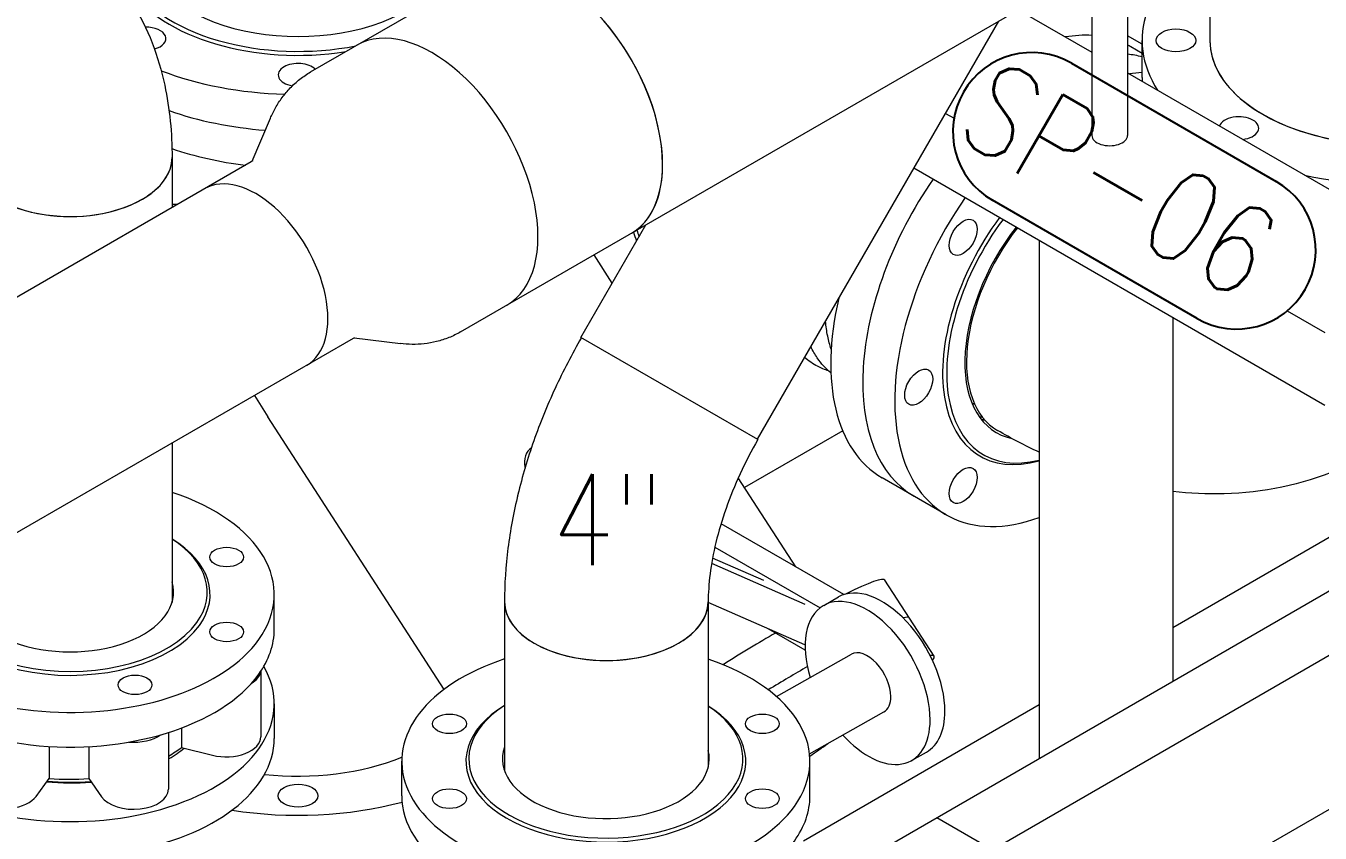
# Model space of a CAD drawing. Header units: millimetres. Extents: x -312439 to 477422, y -331570 to 212570.
# Drawn here: x 355754 to 357532, y 103796 to 104905 of the extents above; entities that cross this region are included whole.
import ezdxf

# ---------------------------------------------------------------- set-up
doc = ezdxf.new("R2010")
doc.units = ezdxf.units.MM
doc.layers.add('ARCONDTEXTO', color=4, linetype='Continuous')
doc.styles.add('ROMANS', font='romans.shx', dxfattribs={"height": 187.5})

msp = doc.modelspace()

# ---------------------------------------------------------------- linework, layer by layer
at = {"color": 5, "linetype": 'Continuous', "lineweight": 0, "extrusion": (-1.11022e-16, 0.816497, 0.57735)}
for p, q in [((356144.952, 104841.661), (357577.316, 105668.637)), ((356351.077, 104484.643), (357262.211, 105010.686)), ((356758.884, 104337.208), (357090.471, 104911.532)), ((356064.837, 104719.24), (356089.649, 104777.998)), ((356063.285, 104718.143), (355521.101, 104405.113)), ((355954.54, 104723.992), (355954.54, 104655.359)), ((356516.417, 104477.196), (356605.537, 104631.555)), ((356203.274, 104475.676), (355394.957, 104008.994)), ((356205, 104476.471), (356268.291, 104468.58)), ((356759.558, 104336.819), (356516.417, 104477.196)), ((355954.54, 104332.07), (355954.54, 104113.201)), ((356411.359, 104114.129), (356411.359, 103882.114)), ((356691.335, 104114.129), (356691.335, 103886.672))]:
    msp.add_line(p, q, dxfattribs=at)
at = {"color": 4, "linetype": 'Continuous', "lineweight": 0, "extrusion": (-1.11022e-16, 0.816497, 0.57735)}
for p, q in [((357380.66, 105050.704), (357380.66, 104884.992)), ((357287.58, 104834.192), (357287.58, 104884.992)), ((356559.472, 104551.769), (356534.425, 104590.499)), ((356328.256, 103993.636), (356086.065, 104368.127)), ((356448.201, 104324.901), (356447.829, 104324.686)), ((356811.578, 104161.947), (356732.585, 104284.091)), ((357018.404, 104233.418), (356930.416, 104284.218)), ((356877.664, 104123.793), (356708.945, 104221.203)), ((356700.43, 104189.098), (356844.986, 104105.639)), ((356696.035, 104166.843), (356824.052, 104110.724)), ((356767.821, 104143.19), (356697.325, 104174.093)), ((357001.659, 104039.436), (356934.256, 104143.658)), ((356095.018, 104076.392), (356095.018, 104123.992)), ((356849.992, 104108.998), (356870.371, 104120.561)), ((356824.052, 104054.724), (356691.335, 104112.903)), ((356824.715, 104047.342), (356773.688, 104076.802)), ((356785.294, 103983.713), (356888.01, 104041.991)), ((356076.573, 104018.638), (356076.573, 103928.697)), ((356095.018, 103973.938), (356095.018, 103926.338)), ((356830.609, 103904.949), (356932.851, 103962.958)), ((355967.307, 103940.589), (355967.307, 103913.764)), ((355949.541, 103934.454), (355949.541, 103856.624)), ((355785.797, 103915.318), (355785.797, 103871.424)), ((355839.984, 103915.132), (355839.984, 103871.151)), ((355967.307, 103913.764), (356009.985, 103903.305)), ((356970.869, 103895.951), (356991.248, 103907.514)), ((355949.541, 103898.074), (355950.518, 103898.638)), ((356270.207, 103847.392), (356270.207, 103894.992)), ((356831.14, 103847.392), (356831.14, 103894.992)), ((355767.645, 103846.735), (355785.797, 103871.424)), ((355839.984, 103871.151), (355857.387, 103846.282))]:
    msp.add_line(p, q, dxfattribs=at)
at = {"color": 7, "linetype": 'Continuous', "lineweight": 0, "extrusion": (-1.11022e-16, 0.816497, 0.57735)}
for p, q in [((357267.53, 104985.56), (357267.53, 104754.516)), ((357218.541, 104977.576), (357218.541, 104754.516)), ((357117.376, 104927.066), (357218.541, 104868.658)), ((357267.53, 104840.374), (357711.739, 104583.91)), ((357017.321, 104784.833), (357029.106, 104778.028)), ((356974.019, 104709.833), (357538.534, 104383.91)), ((357145.994, 104610.543), (357145.994, 103898.771)), ((357329.706, 104504.477), (357329.706, 104004.837)), ((357486.935, 104513.701), (357538.534, 104483.91))]:
    msp.add_line(p, q, dxfattribs=at)
at = {"color": 3, "linetype": 'Continuous', "lineweight": 0, "extrusion": (-1.11022e-16, 0.816497, 0.57735)}
for p, q in [((357287.58, 104879.923), (357267.53, 104891.499)), ((357287.58, 104867.141), (357272.12, 104876.067)), ((357287.58, 104834.192), (357287.58, 104828.798)), ((356876.169, 104348.782), (356741.159, 104270.834)), ((357786.466, 104342.07), (357329.706, 104078.36)), ((356685.487, 103632.897), (357775.59, 104262.268)), ((356862.206, 103646.926), (357775.51, 104174.222)), ((357145.994, 103972.294), (356822.252, 103785.381)), ((357775.51, 103962.222), (357152.982, 103602.805)), ((357005.596, 103817.712), (360963.333, 101532.712))]:
    msp.add_line(p, q, dxfattribs=at)
at = {"color": 1}
for points in [[(357190.593, 104853.775), (357471.79, 104691.426)], [(357363.087, 104503.147), (357081.89, 104665.496)]]:
    msp.add_lwpolyline(points, dxfattribs=at)
for centre, start, end in [((357136.242, 104759.636), 60, 240), ((357417.439, 104597.287), 240, 60)]:
    msp.add_arc(centre, 108.703, start, end, dxfattribs=at)
at = {"color": 5, "linetype": 'Continuous', "lineweight": 0}
for centre, major_axis, start_param, end_param in [((356127.667, 105011.234), (-209.431, 0), 6.10524599, 9.60271728), ((356482.895, 104798.76), (-103.062, 178.509), 3.14159265, 6.28318531), ((356482.895, 104798.76), (-103.062, 178.509), 3.92699082, 6.28318531), ((356311.631, 104699.881), (-103.062, 178.509), 3.14159265, 6.28318531), ((355814.552, 104723.992), (139.988, 0), 3.14159265, 5.49778714), ((355814.552, 104723.992), (139.988, 0), 3.14159265, 6.28318531), ((355814.552, 104723.992), (139.988, 0), 5.49778714, 6.28318531), ((356069.663, 104560.181), (-69.994, 121.233), 3.14159265, 6.28318531), ((356482.895, 104798.76), (-103.062, 178.509), 3.14159265, 3.92699082), ((357192.027, 104527.742), (-103.062, -178.509), 4.47391474, 6.28318531), ((357192.027, 104527.742), (104.716, 181.373), 1.33615873, 3.32802443), ((357145.262, 104554.742), (-95.53, -165.463), 0.0389158, 0.07743227), ((357145.262, 104554.742), (-102.879, -178.191), 0.18876896, 0.22525245), ((357145.262, 104554.742), (-104.716, -181.373), 0.22519545, 0.26133774), ((357145.262, 104554.742), (104.716, 181.373), 3.3667881, 3.40293039), ((355814.552, 104127.192), (142.07, 0), 2.97018024, 6.45459773), ((356551.347, 104114.129), (139.988, 0), 3.14159265, 6.28318531), ((356551.347, 104114.129), (-139.988, 0), 0, 3.14159265), ((356550.673, 103898.192), (142.07, 0), 2.94430463, 6.42410034)]:
    msp.add_ellipse(centre, major_axis=major_axis, ratio=0.57735027, start_param=start_param, end_param=end_param, dxfattribs=at)
at = {"color": 4, "linetype": 'Continuous', "lineweight": 0}
for centre, major_axis, ratio, start_param, end_param in [((357629.284, 104884.992), (341.704, 0), 0.57735027, 2.38561113, 3.49591949), ((356127.667, 105011.234), (-244.704, 0), 0.57735027, 0.30963176, 1.90210506), ((356127.667, 105008.034), (248.623, 0), 0.57735027, 3.49720946, 4.97962557), ((355918.955, 104887.534), (27.189, 0), 0.57735027, 5.140715, 7.89095666), ((357629.284, 104884.992), (248.623, 0), 0.57735027, 3.14159265, 5.84008023), ((357629.284, 104884.992), (-248.623, 0), 0.57735027, 0, 0.78539816), ((356127.667, 105008.034), (341.704, 0), 0.57735027, 4.12957092, 4.658581), ((356127.667, 104837.621), (27.189, 0), 0.57735027, 2.35619449, 4.41876374), ((356127.667, 104837.621), (27.189, 0), 0.57735027, 0.51454467, 2.35619449), ((357629.284, 104884.992), (-248.623, 0), 0.57735027, 0.78539816, 2.69848758), ((356127.667, 104957.234), (-341.704, 0), 0.57735027, 1.02544639, 1.43896712), ((357420.571, 104764.492), (27.189, 0), 0.57735027, 0.78539816, 2.95301238), ((357420.571, 104764.492), (27.189, 0), 0.57735027, 4.90096925, 7.06858347), ((357629.284, 104884.992), (341.704, 0), 0.57735027, 4.35806215, 5.60107621), ((356127.667, 104906.434), (-341.704, 0), 0.57735027, 1.03899905, 1.35779526), ((357145.262, 104554.742), (-170.852, -295.924), 0.57735027, 4.56940811, 6.28318531), ((357145.262, 104554.742), (170.852, 295.924), 0.57735027, 1.42781546, 3.14159265), ((357189.256, 104529.342), (170.852, 295.924), 0.57735027, 1.42781546, 3.74697309), ((357189.256, 104529.342), (124.312, 215.314), 0.57735027, 1.37368055, 3.67835764), ((357192.027, 104527.742), (122.352, 211.92), 0.57735027, 1.37048098, 3.65771168), ((357101.268, 104580.142), (170.852, 295.924), 0.57735027, 2.05017432, 3.14159265), ((356127.667, 104761.625), (-160.422, 543.461), 0.349506, 2.19743268, 2.27213446), ((356469.262, 104287.563), (-21.433, 37.123), 0.57735027, 6.26610997, 7.27171302), ((355814.552, 104123.992), (280.467, 0), 0.57735027, 5.89048623, 7.33139104), ((356456.155, 104243.997), (-20.757, 27.297), 0.65029269, 0.32088115, 0.65236736), ((355814.552, 104123.992), (192.285, 0), 0.57735027, 5.89048623, 7.03854431), ((355814.552, 104127.192), (188.366, 0), 0.57735027, 5.89048623, 7.01618156), ((355814.552, 104123.992), (192.285, 0), 0.57735027, 2.98191066, 5.89048623), ((355814.552, 104127.192), (188.366, 0), 0.57735027, 2.98861009, 5.89048623), ((356930.81, 104014.037), (-60.438, 106.523), 0.57229596, 3.93131122, 6.28318531), ((356647.328, 103958.095), (286.928, 185.563), 0.07116237, 0, 0.57962574), ((356910.43, 104002.475), (60.438, -106.523), 0.57229596, 0.78971856, 4.33234162), ((355814.552, 104123.992), (280.467, 0), 0.57735027, 3.33778565, 5.89048623), ((356681.029, 103905.984), (286.928, 185.563), 0.07116237, 0, 0.2066641), ((355814.552, 104076.392), (280.467, 0), 0.57735027, 3.14159265, 5.89048623), ((355814.552, 104076.392), (280.467, 0), 0.57735027, 5.89048623, 6.28318531), ((356647.328, 103958.095), (286.928, 185.563), 0.07116237, 1.03041696, 1.2989439), ((356910.43, 104002.475), (-22.42, 39.516), 0.57229596, 3.93131122, 6.28318531), ((355814.552, 103973.938), (-280.467, 0), 0.57735027, 0.77293836, 3.46347913), ((356550.673, 103894.992), (280.467, 0), 0.57735027, 2.09061646, 5.89048623), ((356550.673, 103894.992), (280.467, 0), 0.57735027, 5.89048623, 7.32861614), ((356681.029, 103905.984), (286.928, 185.563), 0.07116237, 0.98936391, 1.19546452), ((356714.731, 103853.873), (286.928, 185.563), 0.07116237, 6.11162736, 6.43748805), ((356028.755, 104020.697), (47.818, 0), 0.57735027, 5.52075839, 6.19932215), ((356550.673, 103894.992), (192.285, 0), 0.57735027, 2.38113558, 5.89048623), ((356550.673, 103898.192), (188.366, 0), 0.57735027, 2.40326565, 5.89048623), ((356910.43, 104002.475), (-22.42, 39.516), 0.57229596, 3.14159265, 3.93131122), ((356550.673, 103894.992), (192.285, 0), 0.57735027, 5.89048623, 7.03341848), ((356550.673, 103898.192), (188.366, 0), 0.57735027, 5.89048623, 7.01081905), ((356930.81, 104014.037), (-60.438, 106.523), 0.57229596, 3.14159265, 3.93131122), ((356910.43, 104002.475), (60.438, -106.523), 0.57229596, 5.09243634, 7.07290387), ((355814.552, 103926.338), (-280.467, 0), 0.57735027, 0.56162023, 3.14159265), ((355901.723, 103948.624), (-47.818, 0), 0.57735027, 1.43157265, 2.46050589), ((356028.755, 103928.697), (47.818, 0), 0.57735027, 4.30900682, 6.28318531), ((356714.731, 103853.873), (286.928, 185.563), 0.07116237, 5.08268473, 5.17945407), ((355814.552, 103981.192), (192.285, 0), 0.57735027, 5.4906313, 5.63043956), ((355814.552, 103977.138), (-192.285, 0), 0.57735027, 2.35619449, 2.52340233), ((356127.667, 104018.034), (248.623, 0), 0.57735027, 4.52629008, 5.32372911), ((356127.667, 104018.034), (-248.623, 0), 0.57735027, 1.38469743, 2.18213645), ((355814.552, 103977.138), (-192.285, 0), 0.57735027, 2.34903865, 2.35619449), ((355814.552, 103973.938), (188.366, 0), 0.57735027, 4.54077661, 4.86544342), ((355814.552, 103977.138), (-192.285, 0), 0.57735027, 1.4059879, 1.7175458), ((355814.552, 103981.192), (192.285, 0), 0.57735027, 4.56228331, 4.8450414), ((355723.628, 103857.522), (47.818, 0), 0.57735027, 3.92699082, 5.88176147), ((355901.723, 103856.624), (47.818, 0), 0.57735027, 3.52556698, 6.28318531), ((356550.673, 103847.392), (280.467, 0), 0.57735027, 3.14159265, 5.89048623), ((356550.673, 103847.392), (280.467, 0), 0.57735027, 5.89048623, 6.28318531), ((356127.667, 104018.034), (341.704, 0), 0.57735027, 4.44418438, 5.14394965)]:
    msp.add_ellipse(centre, major_axis=major_axis, ratio=ratio, start_param=start_param, end_param=end_param, dxfattribs=at)
for centre, major_axis in [((357334.12, 104884.992), (27.189, 0)), ((357041.674, 104614.549), (13.595, 23.547)), ((356980.544, 104408.842), (13.595, 23.547)), ((357041.674, 104273.723), (13.595, 23.547)), ((356029.54, 104175.406), (-23.27, 0)), ((356029.54, 104072.578), (-23.27, 0)), ((355903.603, 103999.868), (-23.27, 0)), ((356335.685, 103946.406), (23.27, 0)), ((356765.661, 103946.406), (-23.27, 0)), ((356127.667, 103847.621), (27.189, 0)), ((356335.685, 103843.578), (23.27, 0)), ((356765.661, 103843.578), (-23.27, 0))]:
    msp.add_ellipse(centre, major_axis=major_axis, ratio=0.57735027, dxfattribs=at)
at = {"color": 3, "linetype": 'Continuous', "lineweight": 0}
for centre, major_axis, ratio, start_param, end_param in [((357101.268, 104580.142), (170.852, 295.924), 0.57735027, 0.27862531, 0.44450399), ((357101.268, 104580.142), (170.852, 295.924), 0.57735027, 0, 0.0265131), ((357145.262, 104554.742), (-170.852, -295.924), 0.57735027, 3.2971548, 3.39641043), ((357145.262, 104554.742), (170.852, 295.924), 0.57735027, 0.15556215, 0.25481778), ((357189.256, 104529.342), (170.852, 295.924), 0.57735027, 0.36630377, 0.44450399), ((357629.284, 104834.192), (-341.704, 0), 0.57735027, 0, 0.02772895), ((357629.284, 104834.192), (341.704, 0), 0.57735027, 3.14159265, 3.1693216), ((356127.667, 104761.625), (247.745, 73.131), 0.28544308, 3.8580382, 3.90121758), ((356756.243, 104779.342), (-124.312, -215.314), 0.57735027, 5.80184323, 5.87770291), ((356759.015, 104777.742), (-122.352, -211.92), 0.57735027, 5.79010419, 5.8459573), ((356681.029, 103905.984), (286.928, 185.563), 0.07116237, 0.98936391, 1.19546452)]:
    msp.add_ellipse(centre, major_axis=major_axis, ratio=ratio, start_param=start_param, end_param=end_param, dxfattribs=at)
at = {"color": 7, "linetype": 'Continuous', "lineweight": 0}
msp.add_ellipse((357243.036, 104754.516), major_axis=(24.495, 0), ratio=0.57735027, start_param=3.14159265, end_param=6.28318531, dxfattribs=at)
at = {"color": 5, "linetype": 'Continuous', "lineweight": 0}
for points, knots in [([(355447.597, 105016.675), (355489.69, 105040.977), (355534.419, 105059.311), (355627.776, 105078.184), (355676.752, 105078.856), (355761.261, 105057.776), (355796.939, 105040.844), (355856.793, 104995.184), (355881.214, 104967.258), (355921.613, 104901.506), (355935.896, 104862.962), (355951.399, 104790.923), (355954.54, 104757.646), (355954.54, 104723.992)], [1.57079633, 1.57079633, 1.57079633, 1.57079633, 1.88495559, 1.88495559, 2.1921911, 2.1921911, 2.43041341, 2.43041341, 2.65917144, 2.65917144, 2.92406257, 2.92406257, 3.14159265, 3.14159265, 3.14159265, 3.14159265]), ([(356089.649, 104777.998), (356091.706, 104782.87), (356094.063, 104787.717), (356099.438, 104797.269), (356102.457, 104801.973), (356109.189, 104811.105), (356112.904, 104815.532), (356121.011, 104823.944), (356125.403, 104827.929), (356134.776, 104835.288), (356139.756, 104838.661), (356144.952, 104841.661)], [3.515202141, 3.515202141, 3.515202141, 3.515202141, 3.597559876, 3.597559876, 3.679917611, 3.679917611, 3.762275347, 3.762275347, 3.844633082, 3.844633082, 3.926990817, 3.926990817, 3.926990817, 3.926990817]), ([(356065.388, 104719.782), (356065.388, 104719.782), (356065.34, 104719.724), (356065.1, 104719.475), (356064.841, 104719.229), (356064.156, 104718.691), (356063.731, 104718.4), (356063.285, 104718.143)], [3.709052307, 3.709052307, 3.709052307, 3.709052307, 3.762275347, 3.762275347, 3.844633082, 3.844633082, 3.926990817, 3.926990817, 3.926990817, 3.926990817]), ([(357816.999, 104618.545), (357813.109, 104602.492), (357808.552, 104586.588), (357781.191, 104505.15), (357745.991, 104442.203), (357656.893, 104349.958), (357609.034, 104316.928), (357506.745, 104274.22), (357453.156, 104263.639), (357376.704, 104261.548), (357353.04, 104262.714), (357329.706, 104265.458)], [0.240737096, 0.240737096, 0.240737096, 0.240737096, 0.314159265, 0.314159265, 0.621394775, 0.621394775, 0.859617086, 0.859617086, 1.088375116, 1.088375116, 1.191871407, 1.191871407, 1.191871407, 1.191871407]), ([(356203.274, 104475.676), (356203.719, 104475.933), (356204.184, 104476.156), (356204.992, 104476.48), (356205.334, 104476.582), (356205.67, 104476.665), (356205.744, 104476.677), (356205.744, 104476.677)], [0.785398163, 0.785398163, 0.785398163, 0.785398163, 0.867755899, 0.867755899, 0.950113634, 0.950113634, 1.003336674, 1.003336674, 1.003336674, 1.003336674]), ([(356351.077, 104484.643), (356345.881, 104481.643), (356340.469, 104479.016), (356329.41, 104474.579), (356323.763, 104472.767), (356312.424, 104469.953), (356306.733, 104468.949), (356295.458, 104467.684), (356289.875, 104467.422), (356278.916, 104467.543), (356273.539, 104467.926), (356268.291, 104468.58)], [0.785398163, 0.785398163, 0.785398163, 0.785398163, 0.867755899, 0.867755899, 0.950113634, 0.950113634, 1.032471369, 1.032471369, 1.114829104, 1.114829104, 1.197186839, 1.197186839, 1.197186839, 1.197186839]), ([(356517.091, 104476.807), (356503.981, 104454.099), (356491.9, 104430.796), (356470.016, 104383.381), (356460.212, 104359.268), (356443.095, 104310.595), (356435.782, 104286.035), (356423.863, 104236.8), (356419.258, 104212.124), (356413.006, 104162.94), (356411.359, 104138.431), (356411.359, 104114.129)], [5.497787144, 5.497787144, 5.497787144, 5.497787144, 5.654866776, 5.654866776, 5.811946409, 5.811946409, 5.969026042, 5.969026042, 6.126105675, 6.126105675, 6.283185307, 6.283185307, 6.283185307, 6.283185307]), ([(356759.558, 104336.819), (356750.679, 104321.44), (356742.502, 104305.657), (356727.829, 104273.866), (356721.334, 104257.857), (356710.215, 104226.239), (356705.591, 104210.629), (356698.29, 104180.467), (356695.613, 104165.914), (356692.135, 104138.548), (356691.335, 104125.736), (356691.335, 104114.129)], [5.497787144, 5.497787144, 5.497787144, 5.497787144, 5.654866776, 5.654866776, 5.811946409, 5.811946409, 5.969026042, 5.969026042, 6.126105675, 6.126105675, 6.283185307, 6.283185307, 6.283185307, 6.283185307])]:
    msp.add_open_spline(points, degree=3, knots=knots, dxfattribs=at)
at = {"color": 3, "linetype": 'Continuous', "lineweight": 0}
for points, knots in [([(356860.267, 104460.978), (356858.356, 104466.758), (356856.76, 104472.783), (356854.132, 104485.558), (356853.131, 104492.331), (356852.47, 104499.303)], [5.972986651, 5.972986651, 5.972986651, 5.972986651, 6.073965029, 6.073965029, 6.179829401, 6.179829401, 6.179829401, 6.179829401]), ([(356859.888, 104428.318), (356852.849, 104434.18), (356846.594, 104441.12), (356837.918, 104453.773), (356834.945, 104458.931), (356832.31, 104464.385)], [5.597023823, 5.597023823, 5.597023823, 5.597023823, 5.767211043, 5.767211043, 5.871917341, 5.871917341, 5.871917341, 5.871917341]), ([(356856.724, 104431.072), (356851.478, 104432.747), (356846.414, 104434.861), (356835.208, 104440.744), (356829.238, 104444.828), (356823.763, 104449.58)], [5.37261634, 5.37261634, 5.37261634, 5.37261634, 5.474589709, 5.474589709, 5.609080016, 5.609080016, 5.609080016, 5.609080016])]:
    msp.add_open_spline(points, degree=3, knots=knots, dxfattribs=at)
at = {"color": 5, "linetype": 'Continuous', "lineweight": 0}
msp.add_open_spline([(357145.994, 104319.446), (357126.639, 104328.5), (357107.629, 104338.458), (357088.965, 104349.233)], degree=3, dxfattribs=at)

# ---------------------------------------------------------------- texts
at = {"layer": 'ARCONDTEXTO', "color": 3, "linetype": 'Continuous', "lineweight": -3, "style": 'ROMANS', "width": 0.8}
msp.add_text('SP-06', height=125, rotation=330, dxfattribs=at).set_placement((357026.923, 104753.789))
at = {"layer": 'ARCONDTEXTO', "linetype": 'Continuous', "lineweight": -3, "style": 'ROMANS', "width": 0.8}
msp.add_text('4"', height=125, dxfattribs=at).set_placement((356476.402, 104164.36))

doc.saveas('drawing.dxf')
